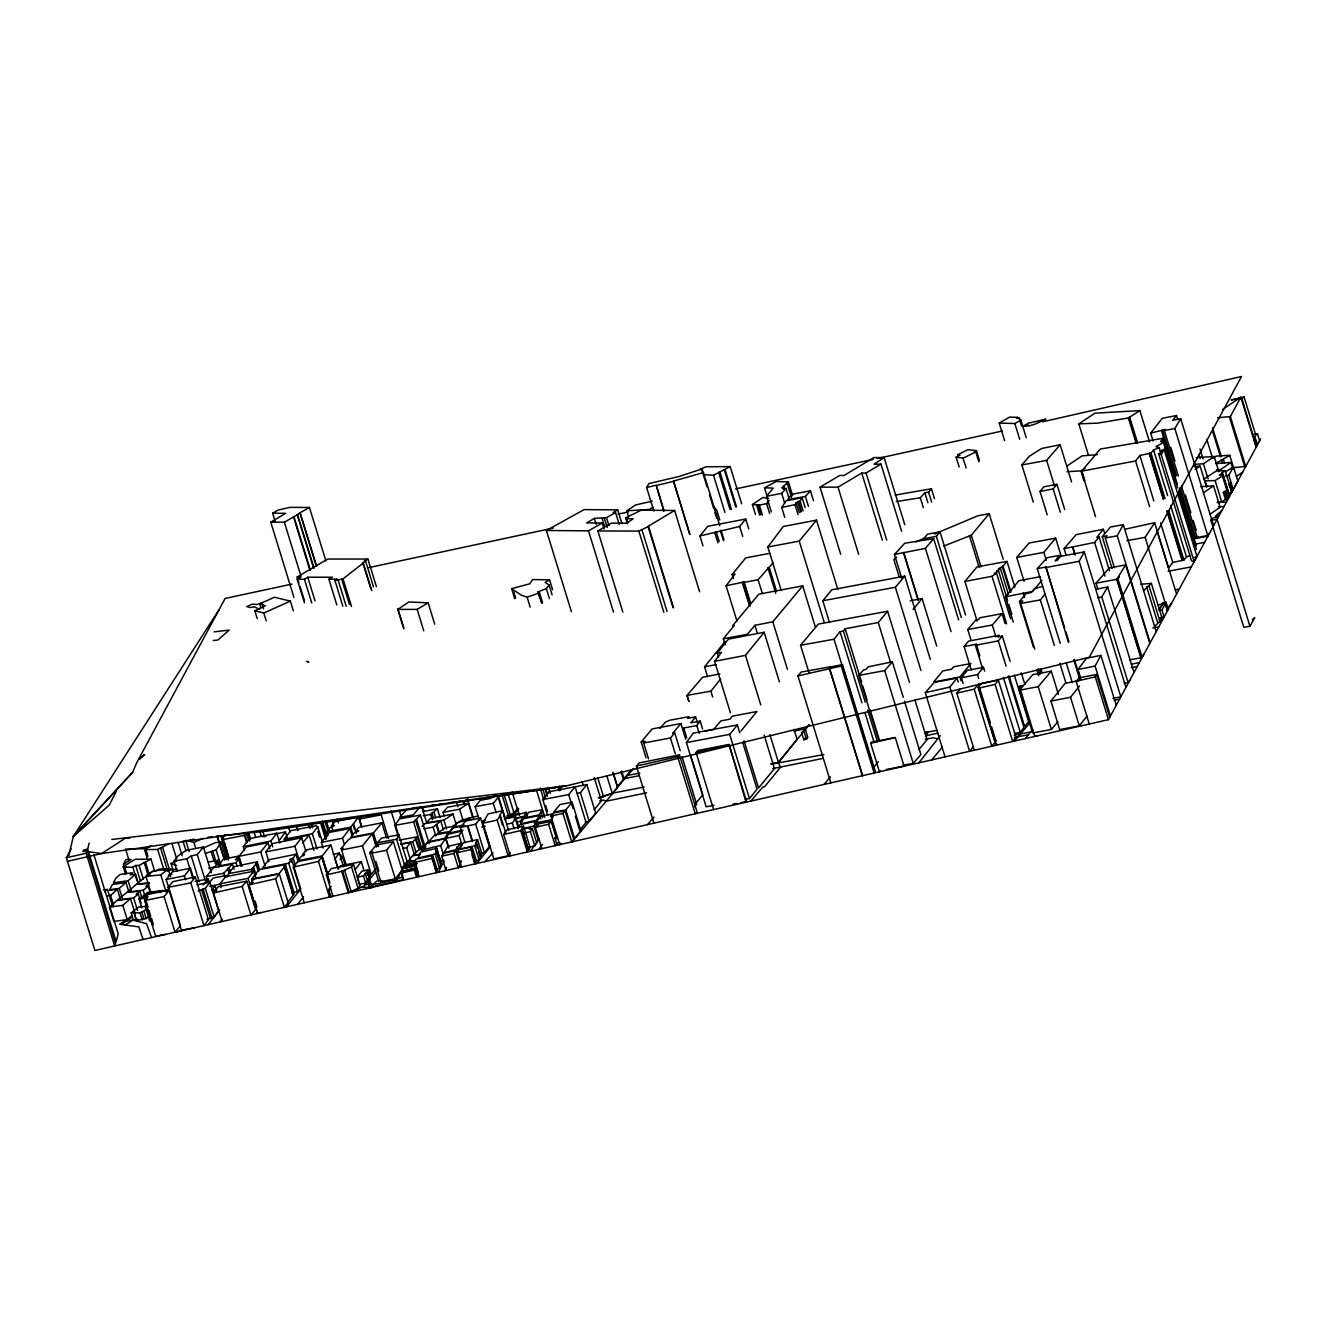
<?xml version="1.0" encoding="UTF-8"?>
<svg xmlns="http://www.w3.org/2000/svg" width="1327" height="1327" viewBox="0 0 1327 1327"><rect width="100%" height="100%" fill="white"/><g stroke="black" fill="none" stroke-linecap="round" stroke-linejoin="round"><path stroke-width="1.5" d="M401.832 873.498L403.242 880.249L401.285 871.706L414.936 868.24L417.126 875.372L416.562 877.23L414.356 870.097L414.936 868.24M68.788 855.583L73.317 836.458L219.071 609.674L225.142 598.444L291.973 584.096M93.902 854.837L118.186 933.744L116.179 941.739L87.648 849.015L89.158 843.01M402.927 880.332L403.425 878.408M87.068 850.524L115.582 943.248L114.686 945.969L86.172 853.244L87.068 850.524L82.971 851.619L83.385 850.176L87.648 849.015M689.741 534.499L673.502 481.054L703.443 472.594L719.781 525.724M419.15 876.633L414.77 862.368L416.014 859.116L432.22 855.716L436.367 870.612L437.313 870.379L432.917 856.114L431.972 856.346L433.614 861.687M437.313 870.379L436.417 872.702L432.021 858.436L432.917 856.114M653.896 511.144L646.631 487.54L648.953 483.559L679.54 476.376L701.568 469.078L703.443 472.594M416.943 863.761L402.977 867.029L402.38 868.787L416.18 865.503L418.287 872.718L417.308 875.19L415.119 868.057L416.097 865.586L402.23 868.853L398.034 878.292L393.771 882.09L371.245 886.917M116.195 791.522L109.212 805.174L73.317 836.458L132.667 772.281L136.532 763.091L219.071 609.674M455.609 849.844L443.998 852.614L447.73 846.46L460.17 843.508L455.609 849.844L460.204 864.74L458.329 867.709L453.95 853.443L455.825 850.474L443.483 853.361L441.659 856.247L446.038 870.512M435.953 850.922L441.012 865.022L435.953 850.922L436.915 848.749M440.332 865.187L441.294 863.014L436.036 846.526L440.68 845.564L445.623 838.564L448.377 847.472M435.754 869.185L439.552 868.273L435.173 854.007L436.633 850.756M439.552 868.273L441.012 865.022M459.988 864.109L461.448 860.858M444.18 861.107L438.408 872.254M444.81 870.794L446.585 867.377M517.978 828.181L520.018 824.648L535.129 821.313L534.217 823.055L535.909 822.64L537.004 826.207M1142.149 657.528L1118.014 579.07L1119.225 576.814L1117.118 579.236L1141.253 657.694L1143.376 655.273L1141.253 657.694M1260.65 438.955L1108.46 719.665L94.88 950.48L66.35 857.756L71.194 848.816M123.461 864.209L125.982 859.548L131.191 859.432L123.461 864.209L125.252 870.048M1112.905 698.334L1120.834 696.841L1079.15 561.321L1084.242 551.916L1060.489 556.411L1057.105 560.508L1055.247 560.857L1059.245 555.383L1047.169 557.688L1037.25 568.669L1060.207 643.296M1194.151 561.603L1161.241 454.614L1164.061 449.422L1196.971 556.411L1194.151 561.603L1191.546 560.84L1158.637 453.851L1162.021 452.092L1160.246 451.08L1164.061 449.422M1150.144 642.782L1117.234 535.793L1123.289 524.629L1110.434 527.035L1102.273 536.705L1112.026 568.404M1177.746 419.498L1176.518 415.533L1172.753 420.261L1180.698 418.718L1174.826 428.488L1164.36 430.529L1178.393 476.094M1095.953 589.221L1107.68 586.965L1101.775 596.968L1097.827 597.714M1095.986 583.183L1109.272 568.006L1125.694 564.904L1116.72 579.318L1095.986 583.183L1097.794 589.072M1125.678 529.091L1154.639 522.705L1145.135 537.319L1126.872 540.719M1110.45 715.999L1095.09 666.071L1100.896 655.356L1086.415 658.275L1078.005 669.505L1080.958 679.109M1217.556 417.789L1230.378 416.529L1240.845 397.221L1256.205 447.149M1108.46 719.665L1095.306 676.87L1096.583 674.481L1079.233 677.798L1076.097 681.232L1089.268 724.028M1225.153 470.587L1216.146 471.068L1204.053 479.014L1205.132 480.872L1215.117 480.573L1222.432 475.895L1222.88 475.083L1219.281 475.149L1222.499 472.876L1229.084 494.274L1221.868 472.86L1225.153 470.587L1231.738 491.985L1228.454 494.258M1228.819 475.298L1233.447 466.772L1237.826 481.037L1233.214 489.563L1228.819 475.298L1225.153 475.912M1257.465 433.664L1254.811 436.533L1257.017 443.666L1259.655 440.796L1257.465 433.664L1252.555 434.808M1160.014 617.801L1164.094 617.038L1161.905 609.906L1166.085 602.193L1162.352 602.889L1161.158 604.349M1225.899 491.869L1228.105 499.002L1225.534 499.715L1223.345 492.582L1226.679 490.409L1228.885 497.542M1229.764 484.737L1230.66 483.094L1229.366 484.803L1231.97 491.869L1229.366 484.803M1217.705 502.087L1221.703 501.954L1229.466 496.48L1222.88 475.083M1221.819 510.563L1215.499 516.037L1218.435 515.589L1216.577 517.331L1213.359 517.845L1210.854 520.234L1243.764 627.223L1249.968 626.344L1254.745 617.553L1252.207 619.742M514.644 598.693L511.675 588.641L529.755 583.83L532.641 579.534L549.56 579.849L552.596 589.769M477.421 848.135L475.779 842.778L477.554 839.609L463.405 842.711L458.279 849.429L474.718 845.747L476.575 842.612L480.971 856.877L479.113 860.012L475.448 860.841M480.971 856.877L481.933 853.875L477.554 839.609M298.276 861.853L295.938 854.256L293.217 858.055L289.717 859.946L291.641 859.448L300.433 887.979L297.53 891.761L291.857 892.855M556.594 837.437L551.203 819.92L553.11 816.619M527.466 815.889L526.355 812.323L524.049 816.287L516.452 817.946M1231.556 491.935L1232.534 490.293L1230.875 484.936M522.573 828.695L533.819 826.174L535.909 822.64M416.844 863.695L403.126 866.929L406.045 862.633L415.368 860.477L407.19 862.086L412.481 855.898L420.078 854.406M784.755 517.348L781.719 507.445L795.022 504.642L796.2 502.668L800.115 500.992L802.138 497.691L805.19 507.611M1160.81 618.863L1162.336 619.045L1151.355 583.382L1140.739 584.278M1065.946 554.586L1064.121 548.648L1094.609 542.461L1099.104 536.987L1109.455 570.66M524.397 832.974L530.402 831.614L532.293 828.529L536.672 842.794L534.781 845.88L528.793 847.24M445.955 838.415L448.592 834.119L461.929 831.084L459.092 835.496L445.955 838.415L448.941 848.135M502.651 825.427L499.599 815.524L502.568 810.731L508.672 830.536M537.535 826.605L536.34 822.707L540.122 816.619L553.16 813.733M539.359 838.747L530.418 851.287M504.442 818.792L515.606 816.835L518.592 826.555M539.674 815.375L523.535 818.759L520.748 823.835L536.589 820.268L539.674 815.375L540.769 818.941M515.606 816.835L514.163 819.091L515.39 818.825L518.393 828.562M516.518 822.093L520.366 821.264L523.137 816.901L515.938 818.543M510.248 852.597L508.158 855.766L493.876 858.884L482.912 823.221L488.104 813.915L502.568 810.731M781.719 507.445L785.999 500.893L802.138 497.691M482.912 823.221L497.194 820.103L500.329 815.359L505.819 833.19M1229.001 484.72L1229.88 483.376M1231.191 491.853L1232.086 490.509M521.876 828.678L523.518 826.223L530.087 847.621L528.461 850.076L521.876 828.678L528.727 850.01L527.35 852L520.765 830.602L522.141 828.612M226.386 859.647L220.995 842.147L219.569 844.287L224.744 859.796M228.675 858.602L223.301 838.863L221.758 839.195L228.194 860.112M471.981 854.754L474.718 863.678L476.443 861.123L472.047 846.858L470.339 849.413L471.218 849.23L475.381 863.827L471.218 849.23M1163.464 442.72L1162.502 438.358L1175.904 481.95M1013.281 622.081L1005.501 596.785L1032.605 591.394L1041.894 580.363M461.614 866.962L457.234 852.697L459.291 849.496L472.047 846.858M205.353 853.427L216.102 849.861L219.95 844.221M788.984 498.239L785.966 488.419L782.897 488.966L784.141 487.407L781.835 487.822L788.42 481.983L776.212 481.436L764.518 487.789L767.537 497.608M445.623 838.564L427.377 842.512L422.086 850.043L436.036 846.526M440.133 861.206L443.517 860.145M510.281 855.882L503.696 834.484L507.014 829.707L523.518 826.223M901.779 578.207L894.464 554.437L925.417 548.383L933.644 538.662L958.641 619.891M248.663 884.927L251.948 883.948L253.075 882.488L250.869 882.953L253.921 879.088L279.35 873.929L275.585 878.789L248.663 884.927L257.438 913.457L260.722 912.478M279.831 839.692L285.405 831.929L287.163 837.636M538.961 849.346L542.461 844.436M539.84 597.764L537.999 591.809L546.392 588.674L549.063 584.958L545.132 582.371L549.56 579.849M663.782 511.194L656.202 485.201L646.631 487.54M918.898 762.826L940.246 735.622M284.791 868.173L292.985 894.796L294.196 893.121L285.421 864.59L284.21 866.266L293.715 894.647L287.976 902.028M506.466 824.316L512.305 823.022L515.39 818.825M1095.571 516.767L1081.555 471.201L1135.564 460.95L1139.843 455.476L1151.023 453.021L1153.578 450.019L1159.201 447.581L1161.025 453.519M1156.895 530.286L1168.473 567.939L1172.769 562.466L1183.933 560.011L1186.487 557.008L1190.236 555.383M259.594 869.401L257.239 861.787L234.133 866.631L228.41 873.597L251.599 869.367L256.459 863.429L258.798 871.043M1014.591 733.449L1020.314 732.371L1023.946 727.495L1008.221 676.339M207.974 881.957L206.315 876.616L223.832 873.232L232.441 863.993L234.099 869.351M338.203 868.87L340.525 865.768L361.292 861.654L364.029 870.578M781.271 590.581L767.852 547.006L783.278 526.471L816.52 520.134L837.851 589.47M402.628 848.5L406.659 847.688L410.624 842.413L414.472 854.887M198.154 891.014L205.32 888.31L209.931 882.256L218.706 910.786L214.095 916.841L206.929 919.545M323.141 848.102L321.383 842.396L342.482 838.233L349.814 828.562L352.169 836.176M343.511 866.713L339.314 853.095L334.968 858.834L337.954 868.555M542.511 817.648L540.869 812.306L538.828 814.977L524.729 817.88L528.843 812.207L542.129 809.785L544.335 816.918M221.758 839.195L225.092 834.799M244.566 850.59L243.355 846.626L270.89 841.003L276.829 833.19L279.864 843.093M682.659 729.319L683.72 728.025L696.824 725.537L700.192 721.108L702.597 728.888M190.823 882.837L195.301 876.981L208.472 919.777L203.993 925.632L190.823 882.837L168.181 887.365L181.351 930.161L194.605 927.772M243.355 846.626L249.493 838.631L276.829 833.19M226.95 877.014L228.41 875.107L213.249 878.01L209.467 882.438L208.306 878.922L195.185 881.46M295.938 854.256L268.85 859.763L262.282 868.356L288.755 863.23L291.641 859.448M377.017 880.912L371.212 886.22M542.129 809.785L540.869 812.306M736.999 621.185L726.101 585.771L735.092 574.027L732.139 574.508L733.35 578.439M257.654 869.251L255.895 863.545L257.239 861.787M375.558 872.138L364.096 885.922L351.871 891.96M995.134 684.417L998.385 680.204L1015.951 737.265L1012.7 741.478L995.134 684.417L978.712 688.149L996.262 745.21L996.975 744.331L995.698 744.58L978.132 687.519L981.416 683.322L998.385 680.204M1124.151 683.305L1128.099 682.559L1129.708 680.469M222.14 921.502L213.365 892.971L218.142 886.784L246.789 881.145L255.564 909.675L250.919 914.95L242.144 886.419L246.789 881.145M312.326 833.754L317.734 826.787L316.025 825.742L290.779 830.669L283.945 839.344L312.326 833.754L317.004 848.965M559.729 844.619L550.954 816.088L553.309 813.036L564.987 810.764L573.778 839.294L571.705 841.899L562.93 813.368L564.987 810.764M707.606 676.704L704.554 666.801L725.239 641.323M268.9 861.704L265.848 851.801L272.217 843.607L301.71 837.768L305.973 851.635M252.727 882.87L251.566 879.055L279.201 873.498L284.94 866.116M355.172 869.533L361.292 861.654M503.762 793.662L510.198 814.579L513.964 812.92L517.696 808.11M506.732 816.072L514.262 814.297L518.658 808.624M730.414 712.831L714.556 661.327L721.49 652.436L717.277 653.1L718.488 657.064M982.61 668.642L975.428 645.287L976.274 644.209L979.873 655.87M222.836 839.576L244.417 835.38L248.862 833.339L250.604 839.046M208.223 924.67L219.751 909.907M152.738 925.616L143.963 897.085L149.487 892.656L168.446 890.268M242.045 866.183L238.993 856.263L246.275 846.958L268.037 842.695L269.862 848.633M241.132 865.071L238.379 856.147L223.318 859.166L218.076 866.216L236.09 862.716L238.827 859.216L241.016 866.349M238.993 856.263L260.739 852L268.037 842.695M219.751 922.033L222.073 919.08M341.719 871.375L351.506 866.913L353.529 864.375L360.115 885.772L358.074 888.31L348.304 892.772L341.719 871.375L326.342 874.875L332.928 896.272M559.646 844.635L560.857 843.093M1153.097 441.062L1150.658 433.133L1162.253 418.304L1176.518 415.533M963.153 683.571L961.362 677.732L967.184 670.417L983.473 667.299L984.667 671.197M479.263 820.003L475.166 806.683L493.279 803.283L498.637 796.946L505.653 819.771M490.376 846.643L476.808 863.512M1143.459 590.814L1151.355 583.382M1154.424 626.477L1162.336 619.045M251.566 879.055L258.881 869.782L285.421 864.59M286.599 906.822L300.914 888.791M297.613 904.301L303.551 896.787M465.014 842.745L460.32 827.517L475.68 824.15L480.54 818.029L489.315 846.56L484.455 852.68L480.54 853.443M714.026 805.29L706.146 806.783L686.407 742.589L693.192 733.168L707.855 730.348L737.348 724.99L739.736 732.786M238.379 856.147L235.443 859.879L238.827 859.216M212.851 892.308L214.725 889.936L211.623 890.517L215.173 886.038L216.832 891.379M221.111 887.647L219.934 883.832L225.573 876.716L253.739 871.225L255.481 876.931M219.934 883.832L248.099 878.341L253.739 871.225M321.383 842.396L329.278 832.411L349.814 828.562M340.06 859.614L342.499 856.512L345.236 865.436M475.166 806.683L480.175 800.38L491.189 798.257M1164.36 430.529L1165.222 429.434L1150.658 433.133M1181.428 485.997L1197.286 537.518L1198.132 536.423L1194.532 538.032L1179.288 488.502M176.159 931.969L182.214 930.592M293.333 867.128L318.463 861.405L322.013 856.927L297.762 861.538L293.333 867.128L304.298 902.791M326.342 874.875L331.352 868.555L353.529 864.375M368.276 869.865L361.906 871.126L357.145 877.247L363.465 875.92L368.276 869.865L370.465 876.998L365.671 883.052L359.335 884.379L357.693 879.038M572.236 841.766L617.602 787.558L612.908 772.331M862.666 775.631L829.74 668.642L831.183 666.834L842.446 664.595L875.356 771.584L874.145 773.027L841.235 666.038L842.446 664.595M169.242 889.389L166.19 879.486L184.42 875.837L190.458 868.24L193.51 878.159M332.778 896.306L330.887 896.737L328.681 889.604L331.203 886.453M372.024 853.112L386.505 850.292L393.356 841.666L402.147 870.197L395.28 878.822L380.799 881.642L372.024 853.112L372.987 851.967L369.835 852.647L378.61 881.178L381.761 880.498L380.799 881.642M576.465 793.43L580.397 792.683L586.866 784.556L595.641 813.086L589.171 821.214L585.24 821.96M717.277 653.1L728.423 639.116L764.153 632.266L779.38 681.796M1159.118 609.043L1162.966 604.2L1165.255 603.735L1167.445 610.868M330.871 845.083L306.122 849.943L302.589 854.621L304.646 854.206L303.767 855.6L301.66 856.015L298.044 860.609L322.212 855.915L330.871 845.083L338.186 868.853M755.478 514.461L752.426 504.559L759.326 505.139L766.608 503.646L769.179 500.412M809.072 672.922L800.563 645.27L834.019 639.232L840.057 631.685L843.375 631.022L845.183 628.766L878.275 622.529L887.614 611.266L909.476 682.377M878.358 761.582L873.514 767.62L834.019 639.232M945.056 756.871L925.317 692.677L949.85 687.087L957.049 678.08L958.243 681.962M973.189 746.769L969.589 751.281L949.85 687.087M177.005 871.142L173.97 861.24L186.825 858.735L191.254 855.932L197.292 854.571L203.396 846.958L211.308 872.718M265.848 851.801L294.859 846.294L301.71 837.768M971.298 669.953L964.115 646.597L968.461 641.173L999.131 635.251L997.821 636.927L1002.333 636.064L1010.112 661.344M1087.045 716.116L1079.299 725.803L1059.692 729.601L1050.918 701.071L1065.117 683.322L1078.851 680.668M1050.918 701.071L1070.524 697.272L1079.564 685.976M1197.286 537.518L1207.736 535.478L1209.544 533.222M1158.637 609.524L1162.999 604.067M166.19 879.486L172.328 871.856L190.458 868.24M460.32 827.517L465.595 820.982L480.54 818.029M557.124 845.216L554.935 838.083L556.262 836.425M719.864 673.917L702.58 677.268L687.021 695.398L710.874 691.151L720.71 678.926M713.611 809.57L696.061 752.509L697.67 750.518L729.037 744.464L746.587 801.525L746.056 802.188L729.037 744.464M332.579 829.657L331.418 825.842L334.719 821.761L358.522 816.951L361.442 826.456M702.978 545.845L699.943 535.942L707.722 526.288L745.708 519.039L748.76 528.942M714.556 661.327L745.509 655.356L764.153 632.266M770.688 763.838L778.435 762.345L797.063 739.255L794.01 729.352M1025.108 738.641L1032.788 729.601M327.869 835.463L326.707 831.664L329.975 827.617L332.795 827.069L334.238 825.311L331.418 825.842M750.302 604.1L743.651 582.47L758.115 579.733L772.961 562.897M1104.628 533.222L1103.4 529.257L1096.799 537.418L1099.104 536.987M168.181 887.365L172.842 881.626L195.301 876.981M206.315 876.616L213.564 867.692L232.441 863.993M346.413 865.635L341.139 848.517L343.179 848.102L341.769 849.927L362.453 845.846L372.19 833.837L376.287 847.157M367.463 875.123L371.228 874.377L376.088 868.372M397.735 834.865L394.816 825.361L413.593 821.944L420.394 815.06L429.168 843.59M699.943 535.942L739.686 526.487L745.708 519.039M565.833 809.901L572.103 802.205L580.878 830.735L574.608 838.432L565.833 809.901L553.724 812.141L559.961 804.51L572.103 802.205M594.131 809.852L601.413 800.878L594.231 777.539M599.306 798.124L612.361 793.364L633.477 768.449M697.388 722.717L695.597 716.879L690.737 722.867L700.192 721.108M961.362 677.732L977.535 674.614L983.473 667.299M959.952 676.936L970.883 663.517L953.566 666.784L951.559 669.239L942.717 670.981L933.677 682.012L959.952 676.936L961.146 680.834M547.636 815.408L542.76 799.551L549.146 791.738L575.105 786.762L586.07 822.425L579.683 830.254L575.42 816.387M542.76 799.551L568.702 794.591L575.105 786.762M725.156 644.756L723.331 638.801L734.213 625.498L732.554 625.813L758.762 594.197L802.702 585.854L815.491 627.455M686.407 742.589L729.684 734.362L737.348 724.99M741.013 730.945L756.888 711.521L732.371 716.165L729.966 719.151L720.777 720.926L713.644 729.518L704.239 731.326M745.509 799.302L749.44 798.555L757.087 789.183L742.722 742.506M326.707 831.664L350.676 827.152L353.496 823.719L356.416 833.223M341.139 848.517L348.122 840.024L351.473 837.785L372.19 833.837M732.139 574.508L745.741 557.887L769.909 553.309M939.98 531.845L927.59 534.151L923.492 538.878L936.348 536.29L939.98 531.845L965.575 615.064M1047.202 514.81L1040.02 491.454L1043.851 486.81L1056.956 484.305L1064.735 509.601M1040.02 491.454L1053.157 488.917L1056.956 484.305M978.712 688.149L979.426 687.27L990.324 722.684M767.852 547.006L799.219 541.117L816.52 520.134M723.331 638.801L747.4 634.273L754.897 625.316L772.812 621.799L802.702 585.854M801.591 732.62L805.655 730.414L807.844 737.547L806.451 739.255L803.797 739.753L801.591 732.62L805.655 730.414M809.122 724.658L805.721 728.788L793.778 731.127M809.221 724.642L778.169 762.909L771.335 764.286M803.797 739.753L805.19 738.061M913.076 609.491L922.099 598.527L936.729 646.083M1008.387 594.214L1000.458 568.47L998.667 568.785L1003.046 566.148L1006.961 561.404L1014.89 587.148M164.084 896.554L169.508 889.986L180.472 925.649L175.048 932.217L164.084 896.554L144.693 900.535L155.657 936.198L165.51 934.39M361.823 826.953L359.385 819.024L361.757 816.155M829.508 622.545L822.806 600.749L831.896 589.752L904.732 576.167L930.327 659.386M1034.745 649.052L1020.712 603.486L1040.351 599.904L1045.228 594.015M144.693 900.535L148.027 896.538L146.02 896.919L148.292 894.381L169.508 889.986M943.53 546.127L971.314 535.229L989.196 513.682L1003.212 559.264M1020.712 603.486L1022.802 600.965L1019.435 601.595L1033.451 647.161M918.947 749.506L927.109 739.653L914.95 700.142M894.464 554.437L904.749 543.224L933.644 538.662M977.103 621.102L964.911 581.475L977.037 566.861L1006.961 561.404M1005.501 596.785L1018.871 580.712L1040.086 576.714M1024.046 581.209L1016.731 557.44L1043.835 552.364L1055.662 538.148L1061.152 555.98M1167.08 608.645L1171.592 603.221M381.861 822.856L359.003 827.285L355.254 831.614L358.754 830.984L353.927 833.207L350.792 837.32L373.451 832.941L381.861 822.856L386.555 838.067M771.335 511.94L766.508 496.248L773.293 488.137L764.518 487.789M648.521 758.845L643.645 742.987L670.45 738.028L674.73 732.919L680.204 750.75M797.958 675.891L801.16 672.043L831.15 666.668L829.425 668.725L797.958 675.891L830.868 782.88M694.535 806.799L696.658 804.245L682.028 756.689M975.428 645.287L998.302 640.875L1002.333 636.064M931.67 759.923L942.27 747.234M302.705 842.861L309.191 835.114L313.869 850.325M358.522 816.951L353.496 823.719M423.197 815.79L430.744 814.43L437.396 808.823L440.149 817.747M800.563 645.27L818.311 624.088L887.614 611.266M1019.435 601.595L1026.169 593.551L1031.145 592.605L1034.446 588.724L1042.707 586.269M974.366 750.203L956.8 693.142L960.582 688.63M378.51 846.576L377.349 842.761L396.607 839.261L399.261 836.076L397.387 836.425L398.83 834.799L407.455 862.716M1081.555 471.201L1100.265 449.073L1162.502 438.358M970.817 639.415L967.781 629.512L975.826 619.941L978.646 619.41L979.956 617.735L1002.034 613.655L1005.086 623.557M1068.384 642.285L1045.941 567.027L1064.669 627.92M369.835 852.647L376.354 844.934L393.356 841.666M646.05 757.817L641.173 741.975L652.171 728.921L680.917 723.563L685.794 739.421M824.034 784.439L830.42 776.876M956.8 693.142L974.234 689.177L978.795 683.753M1114.415 567.74L1105.275 538.016L1107.166 535.793L1102.273 536.705M1057.918 721.706L1051.382 729.468L1032.638 732.985L1019.468 690.189L1038.212 686.673L1051.283 671.163L1058.465 694.502M996.361 740.814L991.783 746.238L974.234 689.177M443.55 829.972L440.813 821.048L433.133 827.119L423.761 828.811M680.917 723.563L672.656 733.317L674.73 732.919M647.526 824.631L654.029 816.934M695.779 803.25L702.862 794.89L690.67 755.262M822.806 600.749L895.36 587.264L904.732 576.167M880.481 770.605L879.453 771.816L870.678 743.286L871.69 742.075L895.261 737.53L904.052 766.061L886.37 769.478M203.197 884.927L208.306 878.922M643.645 742.987L645.121 741.262L641.173 741.975M660.05 728.374L665.341 722.17L669.953 720.196L689.012 716.63L687.552 718.355L695.597 716.879M630.922 770.456L624.005 778.584L621.666 770.97M1033.318 502.137L1021.873 464.948L1029.188 456.372L1041.513 448.509L1060.124 444.727L1071.569 481.933M750.817 801.11L762.793 787.093L764.617 786.695L780.658 767.056L822.757 758.43M1016.731 557.44L1029.022 543.058L1055.662 538.148M1064.121 548.648L1076.097 534.665L1103.4 529.257M1019.468 690.189L1032.754 674.63L1051.283 671.163M766.508 496.248L781.703 493.412L785.966 488.419M896.372 501.573L920.308 497.758L924.836 492.798L928.585 492.118L931.454 488.767L934.49 498.67M967.781 629.512L992.281 625.017L1002.034 613.655M1021.873 464.948L1046.638 460.386L1060.124 444.727M925.317 692.677L934.175 682.426L957.049 678.08M1014.442 741.08L1030.283 722.336M218.972 866.697L217.877 863.131L214.51 867.012L208.488 868.14M219.187 863.844L218.092 860.278L215.173 863.628L217.877 863.131M420.178 806.816L413.161 814.878L399.659 817.332L406.709 809.487M726.101 585.771L744.099 581.956L750.153 601.629M895.261 737.53L870.678 743.286M422.069 826.588L424.623 823.652L440.813 821.048M878.839 740.532L858.801 675.426L863.661 669.836L866.199 669.306L868.289 666.817L892.358 661.841L903.289 697.338M858.801 675.426L884.694 670.616L892.358 661.841M903.272 765.198L913.225 763.34L920.888 754.565L904.5 701.286M1129.542 659.884L1140.855 657.777L1143.924 654.244M173.97 861.24L178.05 855.832L186.195 850.375L203.396 846.958M444.163 815.889L443.069 812.323L447.531 807.214L468.381 803.299L472.777 817.565M541.93 848.666L535.345 827.268L548.632 824.249L551.236 821.264L556.627 838.764M557.821 842.662L555.2 845.647L548.632 824.249M394.816 825.361L399.344 818.958L420.394 815.06M377.349 842.761L381.43 838.133L398.83 834.799M535.345 827.268L538.231 824.001L551.236 821.264M421.024 849.297L417.176 836.806L415.484 838.697L419.498 849.28M810.465 490.808L791.688 494.324L787.608 499.665L805.406 496.447L810.465 490.808L813.501 500.727M493.047 852.83L484.803 861.687M653.929 823.171L636.379 766.11L639.299 762.925L679.457 754.847L697.007 811.908L695.232 813.766L677.682 756.705L679.457 754.847M73.317 836.458L132.667 772.281M1177.298 484.123L1163.281 438.557L1160.578 441.443L1163.613 442.355L1177.63 487.921M423.777 849.114L425.121 847.754M1019.501 686.391L1022.42 685.827L1019.501 686.391L1034.728 736.452L1037.78 735.755M401.003 843.872L412.747 841.766L416.197 838.581M107.636 895.891L110.589 895.46L117.39 889.339L120.392 899.059M104.584 891.926L107.421 889.422L112.695 906.54M135.553 874.178L130.179 874.908L132.567 872.768L120.16 874.46L115.98 878.01L113.409 882.754L128.122 880.73L135.553 874.178L138.539 883.898M131.837 915.58L127.21 919.611L113.857 921.419L109.477 907.154L117.124 900.469L130.527 898.628L134.923 912.893M109.477 907.154L122.814 905.346L130.527 898.628M125.965 882.571L112.48 884.462L109.643 889.687L119.248 888.41L125.965 882.571L128.968 892.308M144.759 877.28L127.259 892.142L143.167 890.235L148.209 886.137L150.399 893.27M142.039 898.379L139.849 891.246L136.217 894.298L138.307 894.083L141.06 903.007M139.849 891.246L126.928 892.308L117.489 900.054L133.629 897.898L138.307 894.083M1244.046 396.939L1231.091 399.891L1241.84 398.681L1244.046 396.939L1255.408 433.896M138.19 919.329L133.347 920.026L131.157 912.893L138.555 907.071L146.235 906.208M159.87 892.739L162.707 890.517L147.579 892.474L139.086 898.96L141.823 907.884M342.864 606.207L334.968 580.546L343.029 578.871L363.283 563.03L371.776 590.664M424.607 847.704L425.95 846.659L422.069 847.074L423.164 850.64M422.069 847.074L429.882 840.986M150.631 891.644L145.953 876.434L152.754 871.176L168.264 869.119L170.602 876.716M145.953 876.434L160.799 874.858L168.264 869.119M131.605 917.405L121.586 924.537M131.157 912.893L140.048 912.794L146.252 909.708M134.176 912.445L136.581 920.623L146.186 918.533L149.569 915.995M800.115 500.992L803.15 510.912M752.426 504.559L762.859 497.492L768.565 498.471M1000.458 568.47L996.594 571.157L998.501 570.826L1007.641 600.534M452.988 826.107L462.41 819.771L469.592 818.56M1212.795 458.412L1216.179 456.09L1229.764 455.294L1234.143 469.559M964.911 581.475L992.015 576.283L996.544 573.164L1010.56 618.73M1229.764 455.294L1215.532 463.587L1230.958 462.426L1232.601 467.784M1230.958 462.426L1220.608 469.542L1216.677 469.758M1203.423 492.815L1213.558 485.864L1220.143 507.262L1210.008 514.212M652.901 507.13L649.517 509.435L626.825 510.795L628.666 516.75M1088.472 455.227L1078.834 423.894L1097.877 423.114L1128.348 417.972L1139.893 410.607L1149.53 441.941M1066.759 466.142L1082.052 455.874L1097.429 454.614M443.069 812.323L459.623 809.221L468.381 803.299M1193.703 464.417L1203.44 463.77L1214.188 456.521L1218.866 471.732M1232.916 467.718L1245.738 466.457L1230.378 416.529M1222.764 409.38L1240.845 397.221M626.825 510.795L635.55 504.973L652.204 501.191M452.971 814.081L430.247 818.477L426.581 822.657L443.915 820.119L452.971 814.081L456.256 824.78M1078.834 423.894L1094.957 413.161L1139.893 410.607M998.501 570.826L994.338 573.596L996.544 573.164M1195.063 469.509L1200.122 466.159L1206.558 487.075M1236.399 476.343L1242.619 472.196M1225.617 471.948L1233.447 466.772M152.489 871.408L146.551 875.273L150.482 875.09M167.467 871.159L170.934 868.903L159.14 869.135L154.695 871.258M1066.958 471.699L1080.891 470.869L1085.071 468.481M1223.345 492.582L1226.679 490.409M126.563 873.1L124.755 867.261L125.833 866.581L123.179 866.614L125.584 874.393M428.14 602.823L417.159 609.392L397.818 609.425L408.716 601.994L428.14 602.823L434.725 624.221M293.93 597.415L270.774 522.141L284.376 522.208L297.547 514.611L314.001 568.105M147.463 859.166L144.543 849.662L157.664 849.429L169.027 843.707M132.882 920.142L124.041 921.286L119.629 924.272L125.086 925.002L132.882 920.142L146.551 923.642L151.543 937.575M334.968 580.546L337.307 579.103L328.914 579.236L336.793 604.896M370.747 588.524L362.852 562.88L365.605 561.172L373.484 586.833M304.447 602.856L297.165 579.186L304.464 579.285L307.764 577.245L332.347 577.195L328.914 579.236M144.543 849.662L151.311 845.763M124.755 867.261L132.833 867.211L135.686 865.469L139.07 865.453L150.963 859.1L154.546 870.777M123.179 866.614L135.238 859.315L150.963 859.1M313.636 568.089L297.182 514.594L300.167 512.803L316.622 566.297M704.023 474.668L713.511 475.248L730.198 466.623L741.644 503.829M376.404 586.65L367.911 559.032L364.411 561.139L365.605 561.172M621.965 523.75L617.702 509.867L613.174 512.587L615.562 512.57L619.211 524.447M673.021 607.65L648.024 526.421L674.614 510.48L699.611 591.709M904.782 524.729L884.13 457.566L874.062 464.218L880.962 464.118L901.63 531.281M840.704 554.338L820.036 487.191L838 487.142L861.737 473.059L866.067 473.026L880.962 464.118M820.036 487.191L839.775 475.431L844.055 475.481L873.896 457.566L884.13 457.566M622.861 612.178L597.863 530.949L638.851 531.082L648.538 526.421L673.535 607.65M270.774 522.141L285.72 513.3L272.665 513.234L275.104 521.163M298.99 582.918L297.165 576.996L327.686 559.049L367.911 559.032M627.688 522.722L626.477 518.757L628.036 517.829L625.564 517.829L627.389 523.767M615.562 512.57L606.472 517.646L594.363 518.393L586.6 522.921L602.226 523.004L604.05 528.959M272.665 513.234L278.189 510.032L289.916 507.378L309.44 507.461L325.895 560.956M297.165 579.186L301.063 576.913L297.165 576.996M571.406 611.714L546.409 530.485L584.096 509.601L617.702 509.867M625.564 517.829L641.289 510.182L674.614 510.48M597.863 530.949L611.548 523.12L626.858 523.203L633.128 518.774L626.477 518.757M546.409 530.485L588.508 530.85L602.226 523.004M999.198 423.048L1014.856 423.545L1020.861 420.128L1019.103 418.138L1016.515 418.055L1017.776 417.325L1009.631 417.109L999.198 423.048L1004.622 440.697M316.373 566.297L299.919 512.803L309.44 507.461M129.101 860.51L125.584 849.098L145.638 848.633L150.498 845.962M365.273 873.63L367.695 873.083L372.091 887.348L369.652 887.896L365.273 873.63L367.695 873.083M369.652 887.896L372.091 887.348M979.492 460.585L976.44 450.682L974.3 451.794L975.793 451.943L978.845 461.846M263.492 608.844L262.779 604.664L259.677 603.835L260.888 607.749M959.172 467.021L956.12 457.118L960.068 455.161L957.497 454.862L968.047 449.637L976.44 450.682M956.12 457.118L963.07 458.163L975.793 451.943M259.578 609.325L254.485 606.821L250.521 607.55L246.656 606.588L252.196 604.133L256.974 604.482L262.315 602.757M257.239 618.647L254.817 610.802L265.433 605.709L262.282 604.913M254.817 610.802L263.824 613.024L290.364 601.131L293.383 610.951M259.677 603.835L274.457 597.25L290.364 601.131M1163.613 442.355L1155.95 446.618L1159.201 447.581M1194.433 557.506L1196.971 556.411M366.517 888.626L369.769 887.232M187.306 840.671L193.891 842.346L203.097 838.382M915.713 541.914L925.118 537.949M934.523 534.001L977.75 515.821L989.196 513.682M173.157 870.595L170.967 863.462L176.01 861.323M598.328 797.743L612.195 793.231L644.242 787.011M511.592 588.773L521.362 595.126L527.134 597.216L539.542 592.854L542.594 602.757M937.94 733.151L925.864 735.772L928.236 732.006L924.455 732.72M713.511 506.732L716.713 510.115L719.765 520.018M403.109 879.635L393.771 882.09L394.666 882.206M415.119 868.057L401.633 871.557L402.728 875.123M402.015 877.263L393.439 880.398L375.723 884.081L365.074 884.661M216.036 836.342L266.113 831.2L566.314 785.883L1089.251 657.263L1241.508 376.52L1042.574 421.82M655.903 485.616L673.403 481.369M435.173 854.007L418.038 858.071L420.626 852.15L436.732 848.301L440.863 863.114M506.864 817.532L526.355 812.323M404.353 864.955L415.948 862.251M1002.383 430.976L877.23 458.545M1022.487 426.398L1028.508 425.038M896.505 556.942L893.851 559.546L899.341 577.378M829.74 668.642L841.235 666.038M66.35 857.756L86.172 853.244M67.428 861.323L101.565 853.56L566.314 785.883L111.833 839.46M636.379 766.11L677.682 756.705M696.061 752.509L728.49 745.127M1076.097 681.232L1095.306 676.87M213.365 892.971L242.144 886.419M550.954 816.088L562.93 813.368M503.696 834.484L520.765 830.602M414.77 862.368L432.021 858.436M441.659 856.247L453.95 853.443M457.234 852.697L470.985 849.562M328.681 889.604L330.589 889.173M401.053 873.116L414.356 870.097M554.935 838.083L557.456 837.503M522.606 829.176L530.286 827.467L529.373 829.143L532.293 828.529M283.978 841.285L286.864 839.394L309.191 835.114M536.34 822.707L551.203 819.92M471.218 819.356L457.483 822.392L454.298 827.053L463.803 825.079M368.939 567.591L553.226 528.063M618.017 514.146L628.152 511.99M735.473 488.95L873.183 459.407M467.137 818.444L477.869 816.122M220.995 842.147L215.621 842.562L202.251 848.467M1232.534 490.293L1230.66 483.094M646.581 792.8L606.107 801.226L603.752 800.115L599.704 800.878M276.049 833.854L285.405 831.929M262.348 836.756L266.146 835.977M464.715 825.494L452.623 827.948L449.14 832.958L463.023 830.171M474.718 863.678L475.597 863.495M1078.005 669.505L1095.09 666.071M481.817 820.965L485.582 820.219M196.943 884.86L209.931 882.256M1152.848 627.92L1158.836 626.742M182.297 841.534L194.107 839.178M169.242 888.692L165.825 890.931M400.82 844.37L410.624 842.413M145.721 899.308L147.479 898.96M964.115 646.597L976.274 644.209M333.21 854.289L339.314 853.095M481.817 826.937L485.218 826.257M573.247 787.226L586.866 784.556M625.266 778.435L639.365 775.681M1030.681 731.99L1014.243 735.141M1028.276 734.76L1014.276 737.43M732.869 804.179L736.784 803.416M740.715 802.669L746.587 801.525M910.222 600.799L922.099 598.527M1175.324 589.901L1179.205 589.171M359.385 819.024L381.181 814.844L388.496 838.614M1114.066 700.225L1119.573 699.18M211.142 886.801L215.173 886.038M1195.196 544.136L1204.584 542.345M704.554 666.801L716.116 664.611M1157.526 605.112L1165.338 603.553M978.132 687.519L979.426 687.27M268.651 829.939L262.763 831.05L264.521 836.756M627.737 775.399L639.863 773.094M1162.236 438.756L1163.281 438.557M1105.275 538.016L1117.234 535.793M1207.885 536.257L1192.807 539.044M1037.25 568.669L1045.941 567.027M1045.427 567.657L1079.15 561.321M1168.108 571.257L1191.281 566.894M1131.317 664.147L1139.379 662.621M422.533 811.593L437.396 808.823M1159.184 610.403L1161.905 609.906M1131.218 667.597L1137.305 666.469M925.135 732.537L937.227 730.298M399.145 840.173L417.176 836.806M209.6 886.154L221.327 883.964M1117.118 579.236L1118.014 579.07M208.505 862.036L218.092 860.278M823.901 754.582L778.169 762.909L780.658 767.056L772.762 768.499M925.334 739.222L933.495 737.746L937.857 738.923M895.261 495.071L931.454 488.767M420.344 854.157L413.062 855.384L418.668 849.91L424.773 848.998M109.312 890.317L117.39 889.339M103.406 890.002L107.421 889.422M413.128 807.994L417.209 807.397M431.507 805.34L435.588 804.743M439.685 804.162L443.765 803.565M449.886 802.686L453.983 802.089M458.064 801.508L462.144 800.911M466.225 800.33L472.362 799.435M476.443 798.854L480.523 798.257M484.62 797.676L498.902 795.603M502.999 795.022L566.314 785.883M1210.854 520.234L1217.058 519.355L1249.968 626.344M514.262 814.297L519.57 813.534M149.404 882.621L136.532 884.263L149.404 883.45L145.854 886.37L148.209 886.137M168.264 874.891L172.062 874.427M139.086 898.96L144.759 898.296M214.062 631.868L229.173 630.126L217.877 640.012L213.315 640.51M167.55 870.197L177.204 869.085M208.024 837.171L212.038 836.756M1196.091 457.633L1214.188 456.521M1200.52 486.611L1213.558 485.864M1218.352 506.814L1224.041 506.483M1217.108 502.551L1226.463 502.021M1193.985 466.474L1200.122 466.159M465.877 799.75L469.907 799.534M730.198 466.623L705.848 466.789L700.092 469.376L702.481 469.376M361.491 887.216L369.503 887.332M129.681 838.249L125.634 838L101.565 853.56L88.909 851.785M125.086 925.002L138.871 926.893L143.051 939.516M1158.637 453.851L1161.241 454.614M170.967 863.462L176.574 865.552M143.963 897.085L145.091 897.583L148.01 907.087M537.999 591.809L539.542 592.854M219.453 835.778L223.517 838.813M224.694 856.164L227.398 858.187M1256.968 445.739L1254.778 438.607L1254.098 439.867L1256.287 447M1241.84 398.681L1255.607 443.865M1229.466 417.142L1244.826 467.071M1223.428 459.457L1224.539 463.023M1212.563 427.841L1221.421 456.637M1212.513 430.993L1220.442 456.737M1221.338 459.59L1222.432 463.156M1222.432 475.895L1229.018 497.293M1224.954 492.499L1227.143 499.632M1206.807 439.453L1212.281 457.284M1215.117 480.573L1221.703 501.954M1199.99 449.04L1203.042 458.943M1203.44 463.77L1208.117 478.981M1199.027 454.647L1200.189 458.445M1205.132 480.872L1206.94 486.694M1180.698 418.718L1213.608 525.708M1174.826 428.488L1207.736 535.478M1170.713 447.265L1174.976 461.132M1185.343 494.822L1190.817 512.653M1193.255 520.582L1196.307 530.485M1162.485 430.014L1176.502 475.58M1180.151 487.473L1195.395 537.004M1161.606 431.043L1175.639 476.609M1179.122 490.078L1196.191 545.546L1195.163 545.745L1178.957 491.853M1178.84 491.886L1196.523 549.345M1164.675 446.685L1171.376 468.481M1180.532 498.189L1186.006 516.021M1190.883 531.878L1192.724 537.817M1153.578 450.019L1167.594 495.585M1170.646 505.487L1186.487 557.008M1151.023 453.021L1165.04 498.604M1168.689 510.48L1183.933 560.011M1149.564 453.32L1163.58 498.886M1167.229 510.779L1182.473 560.309M1149.248 453.718L1163.265 499.284M1166.931 511.177L1182.175 560.707M1129.741 417.408L1137.571 442.87M1129.095 417.458L1136.924 442.919M1128.348 417.972L1136.177 443.417M1139.843 455.476L1153.876 501.042M1160.578 522.838L1172.769 562.466M1154.639 522.705L1176.568 594.032M1135.564 460.95L1149.58 506.516M1166.085 602.193L1168.274 609.325M1145.135 537.319L1167.544 610.685M1149.116 586.169L1160.08 621.832M1146.628 586.783L1157.592 622.446M1123.289 524.629L1156.199 631.619M1125.694 564.904L1149.829 643.363M1116.72 579.318L1140.855 657.777M1081.704 470.654L1084.756 480.573M1080.891 470.869L1083.943 480.772M1094.609 542.461L1104.976 576.15M1107.68 586.965L1134.004 672.557M1101.775 596.968L1128.099 682.559M1084.242 551.916L1125.943 687.436M1046.638 460.386L1054.467 485.848M1072.73 546.641L1075.169 554.57M1072.531 546.973L1074.97 554.902M1053.157 488.917L1060.339 512.255M1100.896 655.356L1116.256 705.284M1020.861 420.128L1026.285 437.777M1019.103 418.138L1021.525 425.984M1096.583 674.481L1109.754 717.277M1014.856 423.545L1019.683 439.237M1043.835 552.364L1046.273 560.293M1065.88 631.851L1068.899 641.671M1074.339 659.337L1079.78 677.019M1073.825 659.967L1079.863 679.606M1066.261 662.936L1072.299 682.576M1070.524 697.272L1079.299 725.803M1040.351 599.904L1054.384 645.469M1059.858 663.301L1065.963 683.123M1023.316 593.086L1024.51 596.968M1023.15 593.335L1024.344 597.233M1040.832 668.858L1042.06 672.822M1040.169 668.957L1041.38 672.922M1038.178 668.626L1040.003 674.531M1036.802 669.82L1038.593 675.642M1003.046 566.148L1010.958 591.908M1002.233 566.314L1010.162 592.058M1038.212 686.673L1051.382 729.468M1008.852 604.498L1011.904 614.401M963.07 458.163L966.122 468.066M992.015 576.283L1006.646 623.823M1021.276 672.839L1024.875 684.5M971.314 535.229L981.068 566.928M1014.292 674.962L1028.657 721.656L1024.643 726.466L1009.067 675.891M969.373 535.594L979.127 567.293M998.302 640.875L1006.082 666.171M992.281 625.017L995.93 636.91M1003.361 677.284L1020.314 732.371M928.585 492.118L931.62 502.021M924.836 492.798L927.888 502.701M936.348 536.29L961.329 617.519M977.535 674.614L978.729 678.495M991.534 726.632L995.764 740.4M920.308 497.758L923.36 507.66M925.417 548.383L951.028 631.586M903.72 552.43L918.35 599.986M903.505 552.729L918.135 600.285M866.067 473.026L886.735 540.189M861.737 473.059L882.405 540.205M895.36 587.264L920.955 670.483M838 487.142L858.652 554.288M878.275 622.529L890.434 662.04M884.694 670.616L913.225 763.34M805.406 496.447L808.458 506.35M845.183 628.766L861.588 682.095M862.799 686.042L867.062 699.876M870.097 709.746L879.204 739.388M843.375 631.022L865.237 702.132M867.676 710.028L877.396 741.627M840.057 631.685L861.936 702.796M864.972 712.665L874.095 742.291M798.506 501.341L801.541 511.243M797.875 502.336L800.927 512.239M796.2 502.668L799.252 512.57M788.42 481.983L792.634 495.701M795.022 504.642L798.074 514.544M787.276 483.658L791.489 497.393M783.461 485.848L784.672 489.763M799.219 541.117L824.2 622.346M781.703 493.412L784.721 503.215M829.425 668.725L862.351 775.714M766.608 503.646L769.643 513.549M759.326 505.139L762.378 515.042M757.899 504.758L760.935 514.66M756.689 505.305L759.741 515.208M769.229 567.392L776.494 590.996M767.869 567.674L775.748 593.269M772.812 621.799L787.442 669.339M725.089 469.708L736.535 506.914M724.26 469.708L735.705 506.897M758.115 579.733L762.361 593.501M804.245 732.122L806.451 739.255M739.686 526.487L742.722 536.39M720.03 472.23L731.476 509.419M718.637 472.296L730.082 509.502M713.511 475.248L724.957 512.454M742.772 582.254L750.037 605.875M742.39 582.702L749.655 606.306M754.897 625.316L757.335 633.244M714.042 506.532L715.253 510.497M720.976 530.12L724.028 540.023M701.568 469.078L707.026 486.793M709.447 494.656L713.677 508.44M714.888 512.371L716.713 518.276M720.412 530.75L723.464 540.653M716.132 531.58L719.184 541.482M714.888 533.023L717.924 542.942M745.509 655.356L760.753 704.886M769.892 734.594L778.435 762.345M764.153 735.125L774.454 768.582L758.563 788.006L744.032 740.781M673.502 481.054L689.841 534.167M656.815 487.175L664.081 510.779M729.684 734.362L749.44 798.555M710.874 691.151L712.682 696.99M642.069 530.253L667.05 611.482M638.851 531.082L663.848 612.311M696.824 725.537L699.229 733.317M687.154 695.597L688.945 701.436M687.021 695.398L688.813 701.237M683.72 728.025L686.706 737.746M606.472 517.646L608.911 525.558M604.117 517.563L607.169 527.466M670.45 738.028L675.327 753.869M602.193 518.641L604.631 526.554M594.363 518.393L596.188 524.331M588.508 530.85L613.489 612.079M621.003 771.551L623.391 779.331L617.486 786.729L613.29 773.11M549.063 584.958L552.115 594.861M606.937 776.113L612.195 793.231M546.392 588.674L549.428 598.577M597.764 777.838L603.603 796.863M538.845 593.152L541.897 603.055M538.53 592.953L541.565 602.856M527.134 597.216L530.186 607.136M582.122 781.719L583.316 785.601M580.397 792.683L589.171 821.214M513.848 592.091L515.672 598.029M568.702 794.591L572.982 808.458M559.729 785.916L560.89 789.947M558.451 786.347L559.646 790.245M557.954 786.944L559.148 790.826M548.648 787.409L550.406 793.115M548.764 788.819L549.942 792.634M545.729 788.62L547.47 794.326M544.982 788.752L547.321 796.366M542.76 788.852L545.679 798.356M540.255 787.973L543.854 800.131M545.646 805.472L547.437 811.311M536.373 789.814L544.75 817.034M536.589 820.268L538.231 825.61M535.129 821.313L536.772 826.655M533.819 826.174L538.215 840.439M530.402 831.614L534.781 845.88M512.172 792.103L519.355 815.442M520.366 821.264L521.461 824.83M508.108 793.894L513.964 812.92M512.305 823.022L514.113 828.861M502.153 795.238L509.17 818.062M498.156 797.046L502.85 812.273M504.011 816.072L505.189 819.87M493.279 803.283L496.198 812.788M497.194 820.103L508.158 855.766M417.159 609.392L423.744 630.789M485.168 831.299L489.563 845.564M475.68 824.15L484.455 852.68M467.436 798.655L473.54 818.477M464.4 801.641L465.495 805.207M462.957 800.745L464.135 804.56M478.533 851.702L480.175 857.043M474.718 845.747L479.113 860.012M467.85 825.676L472.528 840.903M467.502 826.124L472.18 841.335M397.785 608.512L403.773 627.953M459.623 809.221L462.907 819.92M397.818 609.425L403.79 628.882M456.77 802.968L457.948 806.766M459.092 835.496L462.078 845.233M460.17 843.508L461.265 847.074M457.052 846.593L458.147 850.159M443.915 820.119L446.652 829.027M434.145 812.572L435.787 817.93M436.915 824.764L439.104 831.896M436.284 824.88L438.474 832.012M431.938 813.02L433.581 818.361M440.68 845.564L443.417 854.472M430.744 814.43L432.403 819.771M433.133 827.119L435.87 836.043M435.754 846.941L439.585 859.432M422.716 807.363L423.894 811.162M421.936 807.363L426.614 822.591M434.725 865.254L436.367 870.612M343.029 578.871L351.522 606.489M416.628 819.472L424.822 846.095M341.57 578.721L349.449 604.382M415.368 819.754L423.562 846.377M413.593 821.944L422.368 850.474M338.285 580.546L346.181 606.19M416.048 840.489L418.237 847.621M412.747 841.766L416.031 852.465M399.344 810.631L401.683 818.245M406.659 847.688L410.491 860.178M391.067 810.913L398.382 834.683M396.607 839.261L404.801 865.884M293.98 516.85L310.435 570.345M293.483 516.85L309.937 570.345M307.764 577.245L315.046 600.915M304.464 579.285L311.745 602.956M386.505 850.292L395.28 878.822M284.376 522.208L300.831 575.702M300.201 586.849L304.447 600.667M373.451 832.941L377.548 846.261M375.906 861.488L378.842 870.993M362.453 845.846L371.228 874.377M353.364 825.726L354.525 829.524M368.226 878.308L369.868 883.649M350.676 827.152L353.015 834.749M363.465 875.92L365.671 883.052M337.224 818.958L338.451 822.922M351.506 866.913L358.074 888.31M342.482 838.233L344.224 843.939M332.364 821.645L333.525 825.46M340.774 854.787L341.868 858.353M344.589 870.28L351.174 891.678M263.824 613.024L266.246 620.87M342.399 870.512L348.968 891.91M326.342 821.214L329.262 830.719M325.032 821.463L327.951 830.967M322.478 821.181L327.155 836.392M321.217 821.529L326.475 838.647M320.371 822.226L325.646 839.344M317.734 826.787L322.411 841.998M317.783 831.448L319.542 837.155M322.212 855.915L327.703 873.747M322.013 856.927L329.925 882.687M311.381 824.017L312.558 827.816M321.681 856.794L327.155 874.626M309.042 823.967L310.219 827.766M308.66 824.498L309.821 828.313M318.463 861.405L329.444 897.069M296.717 826.373L297.895 830.171M296.568 826.837L297.746 830.652M294.859 846.294L299.122 860.161M288.855 828.131L290.032 831.929M293.217 858.055L295.556 865.668M290.464 858.619L291.641 862.417M288.755 863.23L297.53 891.761M270.89 841.003L272.715 846.941M279.201 873.498L288.125 902.46L284.36 907.32L275.585 878.789M259.992 831.996L261.22 835.96M260.739 852L265.002 865.867M253.971 831.78L255.713 837.486M247.403 833.638L249.741 841.235M246.888 834.301L248.63 840.008M244.931 834.716L247.27 842.33M244.417 835.38L246.756 842.977M253.573 867.327L255.912 874.941M253.208 867.394L255.547 875.007M251.599 869.367L252.777 873.166M248.099 878.341L249.858 884.047M255.132 901.166L256.874 906.872M248.862 884.645L257.637 913.175M236.09 862.716L237.185 866.282M224.479 842.678L229.156 857.889M229.239 867.924L230.351 871.491M227.564 868.256L229.206 873.614M217.346 835.695L219.735 843.474M217.18 836.607L224.346 859.863M223.832 873.232L224.926 876.799M216.102 849.861L220.879 865.42M212.569 850.624L216.152 862.285M211.308 852.183L214.31 861.92M193.891 842.346L195.633 848.053M197.292 854.571L205.204 880.332M205.32 888.31L214.095 916.841M203.031 888.775L211.806 917.305M201.82 890.251L210.595 918.782M191.254 855.932L199.166 881.692M185.664 840.24L189.18 851.652M183.06 841.368L185.996 850.889M186.825 858.735L192.913 878.54M178.166 842.512L182.247 855.832M184.42 875.837L185.631 879.801M171.996 843.74L176.673 858.951M162.707 847.538L169.723 870.363M160.484 847.654L167.501 870.479M157.664 849.429L164.1 870.346M160.799 874.858L166.057 891.976M145.638 848.633L147.977 856.247M145.555 862.401L149.155 874.062M144.145 862.417L148.342 876.036M139.07 865.453L143.25 879.071M135.686 865.469L140.48 881.045M143.167 890.235L144.809 895.576M151.577 918.334L153.285 924.206M148.972 910.355L150.731 916.061M145.306 906.706L149.686 920.971M132.833 867.211L137.029 880.829M143.996 911.4L146.186 918.533M141.74 911.616L143.93 918.748M140.048 912.794L142.254 919.926M133.629 897.898L137.461 910.388M128.122 880.73L131.108 890.467M133.961 912.594L136.15 919.727M119.248 888.41L122.233 898.147M122.814 905.346L127.21 919.611M110.589 895.46L113.575 905.196M308.677 662.007L307.001 661.41L308.677 662.007M446.801 832.742L448.393 832.709L444.512 838.465L428.289 841.849L434.891 835.015L446.801 832.742M140.065 758.414L139.484 759.11L144.593 754.482L140.065 758.414M454.979 826.223L449.787 831.498L437.28 833.588L444.91 827.799L454.979 826.223M1045.676 419.216L1034.878 424.192L1028.906 425.984L1023.781 425.768L1028.442 423.147L1045.676 419.216"/></g></svg>
